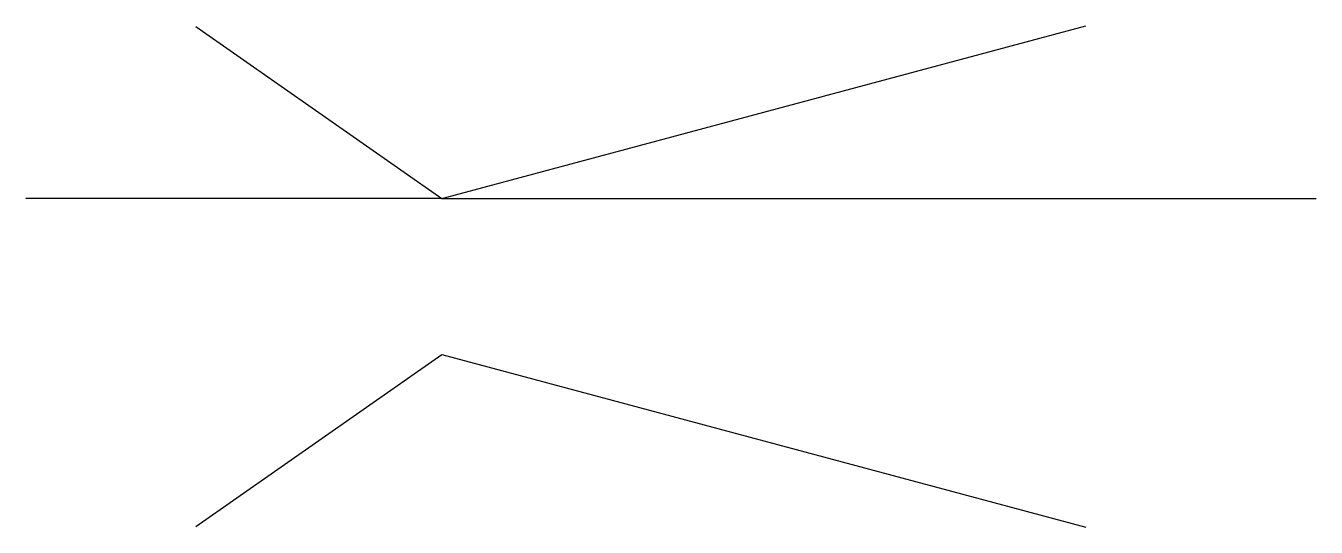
# Model space of a CAD drawing. Header units: inches. Extents: x -8.5 to 56, y 0 to 25.
import ezdxf

# ---------------------------------------------------------------- set-up
doc = ezdxf.new("R2010")
doc.units = ezdxf.units.IN
doc.header["$MEASUREMENT"] = 0

msp = doc.modelspace()

# ---------------------------------------------------------------- linework, layer by layer
for p, q in [((0, 25), (12.287, 16.396)), ((12.287, 16.396), (44.493, 25.026)), ((0, 0), (12.287, 8.604)), ((12.287, 8.604), (44.493, -0.026))]:
    msp.add_line(p, q)
at = {"color": 2, "true_color": 0xf1eb1f}
for q in [(-8.5, 16.396), (56, 16.396)]:
    msp.add_line((12.287, 16.396), q, dxfattribs=at)

doc.saveas('drawing.dxf')
